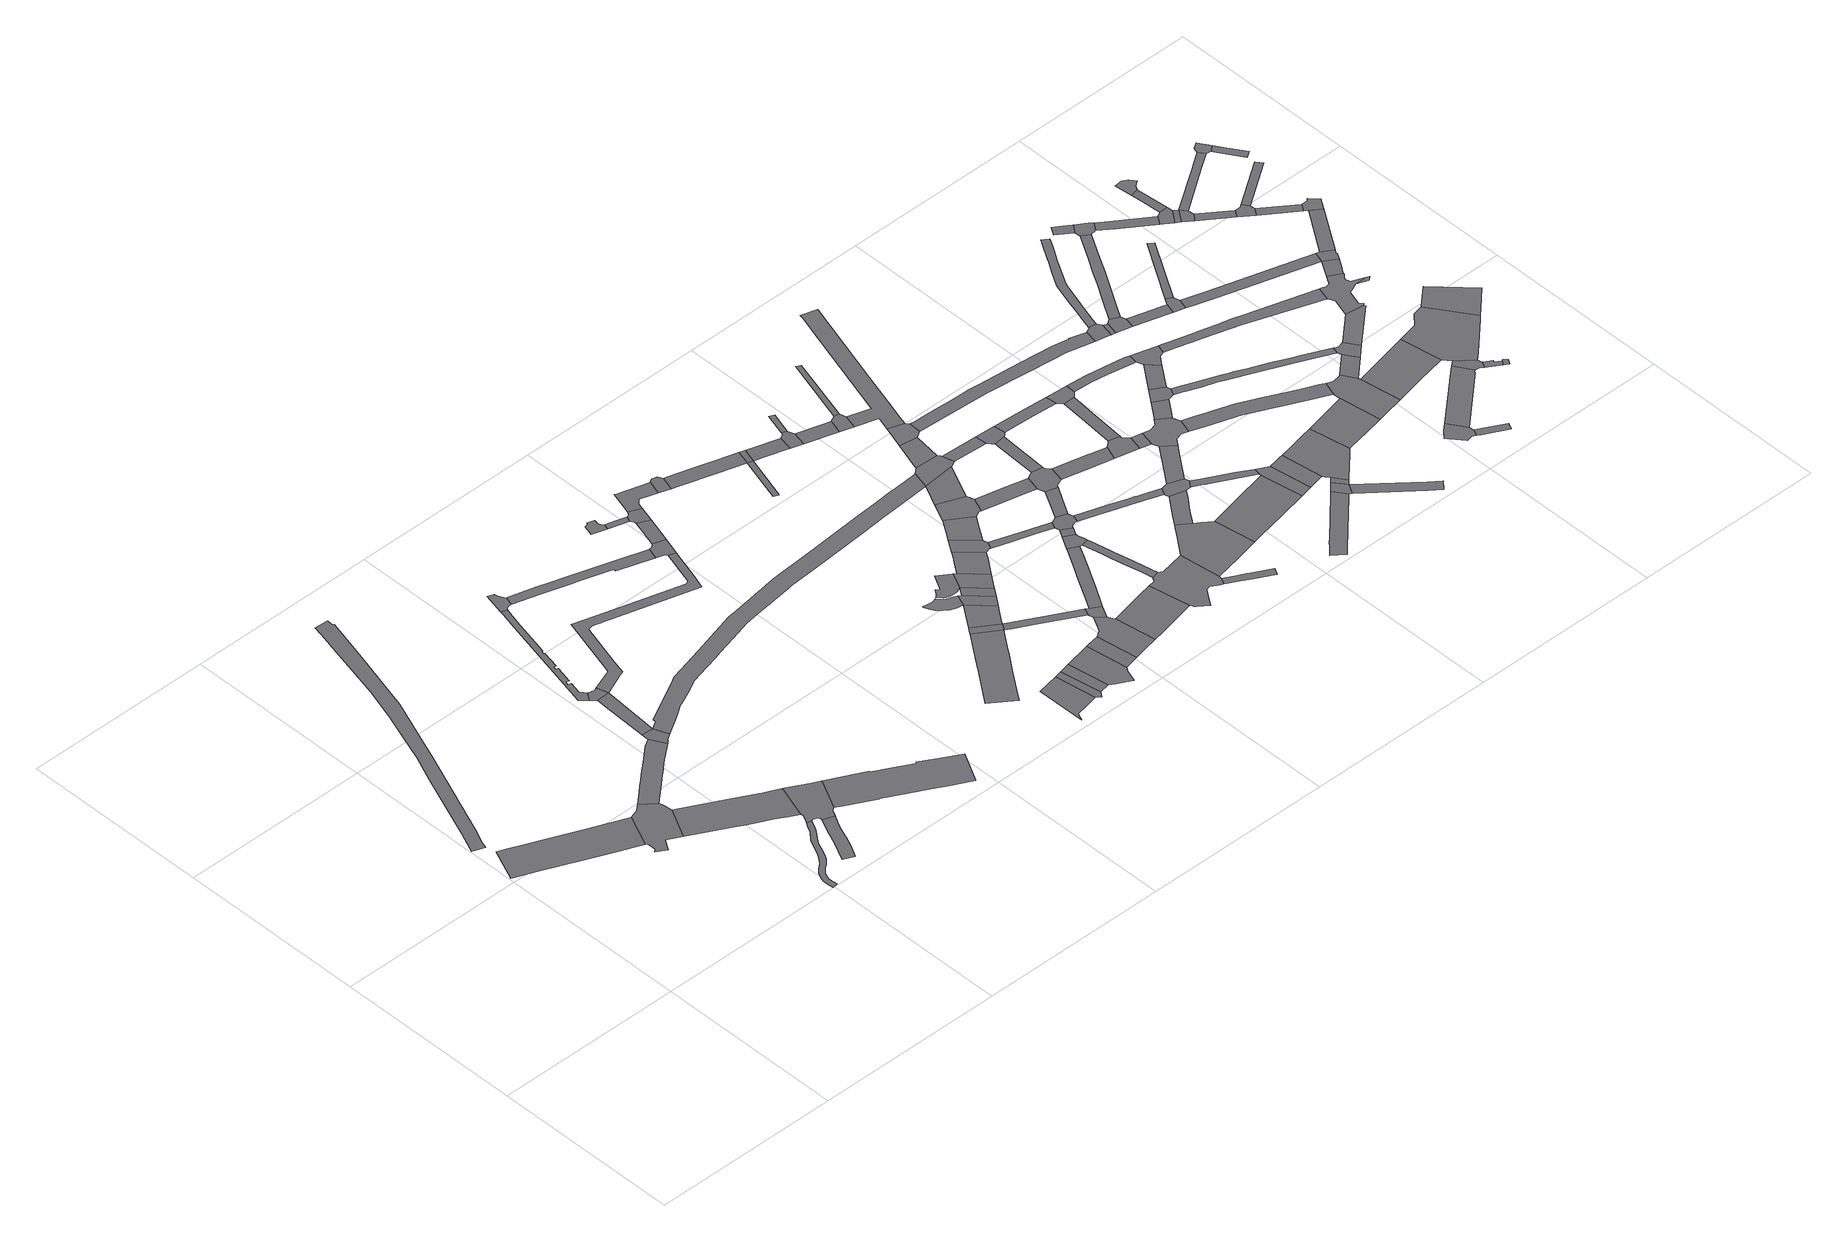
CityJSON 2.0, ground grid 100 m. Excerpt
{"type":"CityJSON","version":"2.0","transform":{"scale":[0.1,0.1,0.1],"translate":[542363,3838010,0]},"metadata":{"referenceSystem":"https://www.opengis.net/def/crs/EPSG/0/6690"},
"CityObjects":{
"road1":{"type":"Road","attributes":{"RoadStructureAttribute.sectionType":"7"},"geometry":[{"type":"MultiSurface","lod":"1","boundaries":[[[0,1,2,3,4,5,6,7,8,9,10,11,12,13,14,15,16,17]]]}]},
"road2":{"type":"Road","attributes":{"RoadStructureAttribute.sectionType":"1"},"geometry":[{"type":"MultiSurface","lod":"1","boundaries":[[[18,19,20,21,22,23,24,25,26,27,28,29,30,31,32,33,34,35,36,37,38,39,40,41,42]]]}]},
"road3":{"type":"Road","geometry":[{"type":"MultiSurface","lod":"1","boundaries":[[[43,44,45,46,47,17,16,48,49,50,51,52,53,54,55,56,57,58,59,60]]]}]},
"road4":{"type":"Road","geometry":[{"type":"MultiSurface","lod":"1","boundaries":[[[61,62,63,64,65,66,67,68,69,70,71,72,73,74,75,76,77,78,79,80,81,82,83,84,85,86,87,88,89,90,91]]]}]},
"road5":{"type":"Road","attributes":{"RoadStructureAttribute.sectionType":"1"},"geometry":[{"type":"MultiSurface","lod":"1","boundaries":[[[92,93,94,95,96,57,56,97,98,99,100,101,102,103,104,105]]]}]},
"road6":{"type":"Road","attributes":{"RoadStructureAttribute.sectionType":"1"},"geometry":[{"type":"MultiSurface","lod":"1","boundaries":[[[106,107,108,109,110,111,112,113,114,115,116,43,60,117,118,119,120,121,122]]]}]},
"road7":{"type":"Road","geometry":[{"type":"MultiSurface","lod":"1","boundaries":[[[123,124,125,126,127,128,129,130,131,132,133,134,135,136,137]]]}]},
"road8":{"type":"Road","geometry":[{"type":"MultiSurface","lod":"1","boundaries":[[[138,139,105,104,140,141,61,91,142,143,144,145,123,137,146,147,148]]]}]},
"road9":{"type":"Road","geometry":[{"type":"MultiSurface","lod":"1","boundaries":[[[149,106,122,150,151,152,153,154]]]}]},
"road10":{"type":"Road","attributes":{"RoadStructureAttribute.sectionType":"1"},"geometry":[{"type":"MultiSurface","lod":"1","boundaries":[[[155,156,149,154,157,158]]]}]},
"road11":{"type":"Road","geometry":[{"type":"MultiSurface","lod":"1","boundaries":[[[159,160,161,155,158,162]]]}]},
"road12":{"type":"Road","attributes":{"RoadStructureAttribute.sectionType":"1"},"geometry":[{"type":"MultiSurface","lod":"1","boundaries":[[[163,164,165,166,161,160,167,168,169,170,171,172,173,174,175,176,177,178,179,180,181,182]]]}]},
"road13":{"type":"Road","attributes":{"RoadStructureAttribute.sectionType":"1"},"geometry":[{"type":"MultiSurface","lod":"1","boundaries":[[[183,184,185,186,187,188,189,190,191,148,147,192,193,194,195,196,197,198,199,200,201,202]]]}]},
"road14":{"type":"Road","geometry":[{"type":"MultiSurface","lod":"1","boundaries":[[[203,163,182,204,205,206,207,208,209,210,211,212,213,214,215,216,217]]]}]},
"road15":{"type":"Road","attributes":{"RoadStructureAttribute.sectionType":"1"},"geometry":[{"type":"MultiSurface","lod":"1","boundaries":[[[218,219,220,221,222,223,224,225,226,227,162,158,228,229,230,231,232,233,234,235,236,237,238,239]]]}]},
"road16":{"type":"Road","attributes":{"RoadStructureAttribute.sectionType":"1"},"geometry":[{"type":"MultiSurface","lod":"1","boundaries":[[[240,241,242,243,244,211,210,245,246,247,248,249,250,251,252,253]]]}]},
"road17":{"type":"Road","attributes":{"RoadStructureAttribute.sectionType":"1"},"geometry":[{"type":"MultiSurface","lod":"1","boundaries":[[[254,255,256,257,258,259,260,261,262,263,264,265,266,267,268,269,270,271,272,273,274,275,276,277,278,279,154,153,280,281,282,283,284,285,286,287,288,289,290,291,292,293,294,295,296,297,298,299,300,301,302,303,304,305,306,307,308,309]]]}]},
"road18":{"type":"Road","geometry":[{"type":"MultiSurface","lod":"1","boundaries":[[[310,311,312,313,314,315,316,317,318,319,320,321,322,323]]]}]},
"road19":{"type":"Road","geometry":[{"type":"MultiSurface","lod":"1","boundaries":[[[324,325,326,253,252,327,328,218,239,329]]]}]},
"road20":{"type":"Road","attributes":{"RoadStructureAttribute.sectionType":"1"},"geometry":[{"type":"MultiSurface","lod":"1","boundaries":[[[330,331,332,333,334,335,336,337,338]]]}]},
"road21":{"type":"Road","attributes":{"RoadStructureAttribute.sectionType":"1"},"geometry":[{"type":"MultiSurface","lod":"1","boundaries":[[[339,340,341,342,343,344,345,346,347,348,349,350,351,352]]]}]},
"road22":{"type":"Road","attributes":{"RoadStructureAttribute.sectionType":"1"},"geometry":[{"type":"MultiSurface","lod":"1","boundaries":[[[353,317,316,354,355]]]}]},
"road23":{"type":"Road","attributes":{"RoadStructureAttribute.sectionType":"1"},"geometry":[{"type":"MultiSurface","lod":"1","boundaries":[[[356,357,324,329,358]]]}]},
"road24":{"type":"Road","geometry":[{"type":"MultiSurface","lod":"1","boundaries":[[[359,330,338,360,361]]]}]},
"road25":{"type":"Road","geometry":[{"type":"MultiSurface","lod":"1","boundaries":[[[362,363,364,365,355,354,366,367,356,358,368]]]}]},
"road26":{"type":"Road","attributes":{"RoadStructureAttribute.sectionType":"1"},"geometry":[{"type":"MultiSurface","lod":"1","boundaries":[[[369,359,361,370]]]}]},
"road27":{"type":"Road","geometry":[{"type":"MultiSurface","lod":"1","boundaries":[[[371,372,339,352,373,374]]]}]},
"road28":{"type":"Road","attributes":{"RoadStructureAttribute.sectionType":"1"},"geometry":[{"type":"MultiSurface","lod":"1","boundaries":[[[375,376,362,368,377,378,379,380,381,382,383,384]]]}]},
"road29":{"type":"Road","geometry":[{"type":"MultiSurface","lod":"1","boundaries":[[[385,369,370,386,387,388,389,390,391]]]}]},
"road30":{"type":"Road","geometry":[{"type":"MultiSurface","lod":"1","boundaries":[[[392,393,394,395,396,397,398,399,400,401,402,403,404,405,406,407,408]]]}]},
"road31":{"type":"Road","attributes":{"RoadStructureAttribute.sectionType":"1"},"geometry":[{"type":"MultiSurface","lod":"1","boundaries":[[[407,409,410,411,371,374,412,413,414]]]}]},
"road32":{"type":"Road","geometry":[{"type":"MultiSurface","lod":"1","boundaries":[[[415,384,383,416,417,418]]]}]},
"road33":{"type":"Road","attributes":{"RoadStructureAttribute.sectionType":"1"},"geometry":[{"type":"MultiSurface","lod":"1","boundaries":[[[419,420,385,391,421]]]}]},
"road34":{"type":"Road","attributes":{"RoadStructureAttribute.sectionType":"1"},"geometry":[{"type":"MultiSurface","lod":"1","boundaries":[[[408,407,414,422,423]]]}]},
"road35":{"type":"Road","geometry":[{"type":"MultiSurface","lod":"1","boundaries":[[[424,425,426,427,428,429,430,431,432,433,434,435,436]]]}]},
"road36":{"type":"Road","attributes":{"RoadStructureAttribute.sectionType":"1"},"geometry":[{"type":"MultiSurface","lod":"1","boundaries":[[[437,438,439,374,373,440,441,442,443,444]]]}]},
"road37":{"type":"Road","geometry":[{"type":"MultiSurface","lod":"1","boundaries":[[[435,445,423,422,446,447]]]}]},
"road38":{"type":"Road","attributes":{"RoadStructureAttribute.sectionType":"1"},"geometry":[{"type":"MultiSurface","lod":"1","boundaries":[[[436,435,447,448,449,450]]]}]},
"road39":{"type":"Road","geometry":[{"type":"MultiSurface","lod":"1","boundaries":[[[451,452,453,454,455,419,421,456,457,458,459,460,461]]]}]},
"road40":{"type":"Road","attributes":{"RoadStructureAttribute.sectionType":"1"},"geometry":[{"type":"MultiSurface","lod":"1","boundaries":[[[462,463,464,417,416,465,466,467,468]]]}]},
"road41":{"type":"Road","geometry":[{"type":"MultiSurface","lod":"1","boundaries":[[[444,443,451,461,469,470]]]}]},
"road42":{"type":"Road","attributes":{"RoadStructureAttribute.sectionType":"1"},"geometry":[{"type":"MultiSurface","lod":"1","boundaries":[[[471,472,473,474,450,449,475,476,477,478]]]}]},
"road43":{"type":"Road","attributes":{"RoadStructureAttribute.sectionType":"1"},"geometry":[{"type":"MultiSurface","lod":"1","boundaries":[[[467,479,480,481]]]}]},
"road44":{"type":"Road","geometry":[{"type":"MultiSurface","lod":"1","boundaries":[[[482,483,471,478,484,485,486,487]]]}]},
"road45":{"type":"Road","attributes":{"RoadStructureAttribute.sectionType":"1"},"geometry":[{"type":"MultiSurface","lod":"1","boundaries":[[[488,489,490,491,458,457,492,493]]]}]},
"road46":{"type":"Road","geometry":[{"type":"MultiSurface","lod":"1","boundaries":[[[468,467,481,494]]]}]},
"road47":{"type":"Road","attributes":{"RoadStructureAttribute.sectionType":"1"},"geometry":[{"type":"MultiSurface","lod":"1","boundaries":[[[495,496,497,498,499,470,469,500,501,502,503,504]]]}]},
"road48":{"type":"Road","attributes":{"RoadStructureAttribute.sectionType":"1"},"geometry":[{"type":"MultiSurface","lod":"1","boundaries":[[[505,506,507,482,487,508,509]]]}]},
"road49":{"type":"Road","attributes":{"RoadStructureAttribute.sectionType":"1"},"geometry":[{"type":"MultiSurface","lod":"1","boundaries":[[[510,494,481,511,512,513]]]}]},
"road50":{"type":"Road","attributes":{"RoadStructureAttribute.sectionType":"1"},"geometry":[{"type":"MultiSurface","lod":"1","boundaries":[[[514,515,516,486,485,517,518,519,520]]]}]},
"road51":{"type":"Road","geometry":[{"type":"MultiSurface","lod":"1","boundaries":[[[521,505,509,522,523,524,525,526]]]}]},
"road52":{"type":"Road","geometry":[{"type":"MultiSurface","lod":"1","boundaries":[[[527,528,513,512,529,530,531]]]}]},
"road53":{"type":"Road","geometry":[{"type":"MultiSurface","lod":"1","boundaries":[[[532,495,504,533,534,535,536,537]]]}]},
"road54":{"type":"Road","attributes":{"RoadStructureAttribute.sectionType":"1"},"geometry":[{"type":"MultiSurface","lod":"1","boundaries":[[[538,539,540,541,542,543,534,533,544,545,546,547,548,549,550,551]]]}]},
"road55":{"type":"Road","geometry":[{"type":"MultiSurface","lod":"1","boundaries":[[[552,553,551,550,554,488,493,555,556,557,558,559,560,561,562,563,564,565,566]]]}]},
"road56":{"type":"Road","attributes":{"RoadStructureAttribute.sectionType":"1"},"geometry":[{"type":"MultiSurface","lod":"1","boundaries":[[[567,568,569,309,570,521,526]]]}]},
"road57":{"type":"Road","attributes":{"RoadStructureAttribute.sectionType":"1"},"geometry":[{"type":"MultiSurface","lod":"1","boundaries":[[[571,527,531,572]]]}]},
"road58":{"type":"Road","attributes":{"RoadStructureAttribute.sectionType":"1"},"geometry":[{"type":"MultiSurface","lod":"1","boundaries":[[[573,532,537,574]]]}]},
"road59":{"type":"Road","attributes":{"RoadStructureAttribute.sectionType":"1"},"geometry":[{"type":"MultiSurface","lod":"1","boundaries":[[[575,530,529,576,577]]]}]},
"road60":{"type":"Road","geometry":[{"type":"MultiSurface","lod":"1","boundaries":[[[578,579,580,581,520,519,582,573,574,583,584,585,586,587]]]}]},
"road61":{"type":"Road","geometry":[{"type":"MultiSurface","lod":"1","boundaries":[[[588,254,309,569,589,590,591,592,593,594]]]}]},
"road62":{"type":"Road","attributes":{"RoadStructureAttribute.sectionType":"1"},"geometry":[{"type":"MultiSurface","lod":"1","boundaries":[[[595,596,524,523,597,598,599,600,601]]]}]},
"road63":{"type":"Road","attributes":{"RoadStructureAttribute.sectionType":"1"},"geometry":[{"type":"MultiSurface","lod":"1","boundaries":[[[602,603,588,594,604,605]]]}]},
"road64":{"type":"Road","geometry":[{"type":"MultiSurface","lod":"1","boundaries":[[[606,577,576,607,608,609]]]}]},
"road65":{"type":"Road","attributes":{"RoadStructureAttribute.sectionType":"1"},"geometry":[{"type":"MultiSurface","lod":"1","boundaries":[[[610,611,612,613,614,565,564,615,616,617,618,619,620]]]}]},
"road66":{"type":"Road","attributes":{"RoadStructureAttribute.sectionType":"1"},"geometry":[{"type":"MultiSurface","lod":"1","boundaries":[[[621,622,578,587,623,624]]]}]},
"road67":{"type":"Road","geometry":[{"type":"MultiSurface","lod":"1","boundaries":[[[625,602,605,626,627,628,629,630]]]}]},
"road68":{"type":"Road","geometry":[{"type":"MultiSurface","lod":"1","boundaries":[[[631,632,633,552,566,634,635,636,637,638]]]}]},
"road69":{"type":"Road","attributes":{"RoadStructureAttribute.sectionType":"1"},"geometry":[{"type":"MultiSurface","lod":"1","boundaries":[[[592,591,639,640,641]]]}]},
"road70":{"type":"Road","geometry":[{"type":"MultiSurface","lod":"1","boundaries":[[[642,643,601,600,644,645,621,624,646,647,648,649,650,651,652]]]}]},
"road71":{"type":"Road","attributes":{"RoadStructureAttribute.sectionType":"1"},"geometry":[{"type":"MultiSurface","lod":"1","boundaries":[[[653,654,655,656,657,658,586,585,659,660,661,662,663,664,665,666]]]}]},
"road72":{"type":"Road","attributes":{"RoadStructureAttribute.sectionType":"1"},"geometry":[{"type":"MultiSurface","lod":"1","boundaries":[[[667,668,606,609]]]}]},
"road73":{"type":"Road","attributes":{"RoadStructureAttribute.sectionType":"1"},"geometry":[{"type":"MultiSurface","lod":"1","boundaries":[[[669,670,671,672,642,652]]]}]},
"road74":{"type":"Road","attributes":{"RoadStructureAttribute.sectionType":"1"},"geometry":[{"type":"MultiSurface","lod":"1","boundaries":[[[673,674,631,638,675,676,677,678,679]]]}]},
"road75":{"type":"Road","geometry":[{"type":"MultiSurface","lod":"1","boundaries":[[[641,640,680,681,671,670,682,683,684,685]]]}]},
"road76":{"type":"Road","attributes":{"RoadStructureAttribute.sectionType":"1"},"geometry":[{"type":"MultiSurface","lod":"1","boundaries":[[[686,687,688,689,690,608,607,691,625,630,692,693,694,695]]]}]},
"road77":{"type":"Road","attributes":{"RoadStructureAttribute.sectionType":"1"},"geometry":[{"type":"MultiSurface","lod":"1","boundaries":[[[696,697,698,649,648,699,700,701,702,703]]]}]},
"road78":{"type":"Road","geometry":[{"type":"MultiSurface","lod":"1","boundaries":[[[704,705,706,666,665,707,673,679,708,709,710,711]]]}]},
"road79":{"type":"Road","attributes":{"RoadStructureAttribute.sectionType":"1"},"geometry":[{"type":"MultiSurface","lod":"1","boundaries":[[[712,713,714,636,635,715,716,717,718,719]]]}]},
"road80":{"type":"Road","attributes":{"RoadStructureAttribute.sectionType":"1"},"geometry":[{"type":"MultiSurface","lod":"1","boundaries":[[[720,685,684,721,722,723]]]}]},
"road81":{"type":"Road","geometry":[{"type":"MultiSurface","lod":"1","boundaries":[[[724,725,703,702,726,727,728,729,730]]]}]},
"road82":{"type":"Road","attributes":{"RoadStructureAttribute.sectionType":"1"},"geometry":[{"type":"MultiSurface","lod":"1","boundaries":[[[731,732,704,711,733,734]]]}]},
"road83":{"type":"Road","attributes":{"RoadStructureAttribute.sectionType":"1"},"geometry":[{"type":"MultiSurface","lod":"1","boundaries":[[[735,736,737,738,739,740,741,742,743,744,745,746,747]]]}]},
"road84":{"type":"Road","attributes":{"RoadStructureAttribute.sectionType":"1"},"geometry":[{"type":"MultiSurface","lod":"1","boundaries":[[[748,749,709,708,750,751,752,753,754,755,756,757,758]]]}]},
"road85":{"type":"Road","attributes":{"RoadStructureAttribute.sectionType":"1"},"geometry":[{"type":"MultiSurface","lod":"1","boundaries":[[[728,727,759,760]]]}]},
"road86":{"type":"Road","attributes":{"RoadStructureAttribute.sectionType":"1"},"geometry":[{"type":"MultiSurface","lod":"1","boundaries":[[[761,762,763,764,724,730]]]}]},
"road87":{"type":"Road","attributes":{"RoadStructureAttribute.sectionType":"1"},"geometry":[{"type":"MultiSurface","lod":"1","boundaries":[[[765,766,767,768,769,770,771,772,773,774,775,629,628,776,777,778,779,780,781,782]]]}]},
"road88":{"type":"Road","geometry":[{"type":"MultiSurface","lod":"1","boundaries":[[[783,758,757,712,719,784,785]]]}]},
"road89":{"type":"Road","geometry":[{"type":"MultiSurface","lod":"1","boundaries":[[[786,723,722,787,788,763,762,789,790]]]}]},
"road90":{"type":"Road","geometry":[{"type":"MultiSurface","lod":"1","boundaries":[[[791,792,793,794,760,759,795,731,734,796,797,798,799,800,801]]]}]},
"road91":{"type":"Road","geometry":[{"type":"MultiSurface","lod":"1","boundaries":[[[802,803,735,747,804,805]]]}]},
"road92":{"type":"Road","attributes":{"RoadStructureAttribute.sectionType":"1"},"geometry":[{"type":"MultiSurface","lod":"1","boundaries":[[[806,807,808,785,784,809,810]]]}]},
"road93":{"type":"Road","attributes":{"RoadStructureAttribute.sectionType":"1"},"geometry":[{"type":"MultiSurface","lod":"1","boundaries":[[[811,802,805,812]]]}]},
"road94":{"type":"Road","attributes":{"RoadStructureAttribute.sectionType":"1"},"geometry":[{"type":"MultiSurface","lod":"1","boundaries":[[[813,814,791,801,815,816,817]]]}]},
"road95":{"type":"Road","attributes":{"RoadStructureAttribute.sectionType":"1"},"geometry":[{"type":"MultiSurface","lod":"1","boundaries":[[[818,805,804,819,820,821,822]]]}]},
"road96":{"type":"Road","geometry":[{"type":"MultiSurface","lod":"1","boundaries":[[[823,824,825,806,810,826,811,812,827,828,829]]]}]},
"road97":{"type":"Road","attributes":{"RoadStructureAttribute.sectionType":"1"},"geometry":[{"type":"MultiSurface","lod":"1","boundaries":[[[830,831,832,790,789,833,834,835,836,837]]]}]},
"road98":{"type":"Road","geometry":[{"type":"MultiSurface","lod":"1","boundaries":[[[838,813,817,839,840,841]]]}]},
"road99":{"type":"Road","attributes":{"RoadStructureAttribute.sectionType":"1"},"geometry":[{"type":"MultiSurface","lod":"1","boundaries":[[[842,843,838,841,844]]]}]},
"road100":{"type":"Road","attributes":{"RoadStructureAttribute.sectionType":"1"},"geometry":[{"type":"MultiSurface","lod":"1","boundaries":[[[845,846,847,848,849,850,851,852,853,854,855,800,799,856,857,858,859,860,861,862,863,864,865,866,867,868]]]}]},
"road101":{"type":"Road","geometry":[{"type":"MultiSurface","lod":"1","boundaries":[[[869,837,836,870,842,844,871,872,873]]]}]},
"road102":{"type":"Road","geometry":[{"type":"MultiSurface","lod":"1","boundaries":[[[874,875,876,782,781,877,878,879,880,881]]]}]},
"road103":{"type":"Road","attributes":{"RoadStructureAttribute.sectionType":"1"},"geometry":[{"type":"MultiSurface","lod":"1","boundaries":[[[882,883,884,823,829,885,886,887]]]}]},
"road104":{"type":"Road","attributes":{"RoadStructureAttribute.sectionType":"1"},"geometry":[{"type":"MultiSurface","lod":"1","boundaries":[[[879,878,888,889]]]}]},
"road105":{"type":"Road","geometry":[{"type":"MultiSurface","lod":"1","boundaries":[[[890,889,888,891,892,893]]]}]},
"road106":{"type":"Road","attributes":{"RoadStructureAttribute.sectionType":"1"},"geometry":[{"type":"MultiSurface","lod":"1","boundaries":[[[894,895,896,897,898,899,900,901,902,903,904,905,840,839,906,907,908,909,910,911,912,913,914,915,916]]]}]},
"road107":{"type":"Road","geometry":[{"type":"MultiSurface","lod":"1","boundaries":[[[917,918,919,920,921,922,923,924,925,926]]]}]},
"road108":{"type":"Road","attributes":{"RoadStructureAttribute.sectionType":"1"},"geometry":[{"type":"MultiSurface","lod":"1","boundaries":[[[927,928,929,930,892,891,931,932,933]]]}]},
"road109":{"type":"Road","geometry":[{"type":"MultiSurface","lod":"1","boundaries":[[[934,935,936,937,868,867,938,882,887,939,940,941,942,943]]]}]},
"road110":{"type":"Road","attributes":{"RoadStructureAttribute.sectionType":"1"},"geometry":[{"type":"MultiSurface","lod":"1","boundaries":[[[944,945,946,947,948,949,950,951,952,953,954,874,881,955,956,957,958,959,960,961,962,963,964,965]]]}]},
"road111":{"type":"Road","attributes":{"RoadStructureAttribute.sectionType":"1"},"geometry":[{"type":"MultiSurface","lod":"1","boundaries":[[[966,924,923,967,968,969]]]}]},
"road112":{"type":"Road","geometry":[{"type":"MultiSurface","lod":"1","boundaries":[[[970,971,933,932,972,973,974,975]]]}]},
"road113":{"type":"Road","attributes":{"RoadStructureAttribute.sectionType":"1"},"geometry":[{"type":"MultiSurface","lod":"1","boundaries":[[[976,977,978,979,980,890,893,981,982,983,984,985]]]}]},
"road114":{"type":"Road","attributes":{"RoadStructureAttribute.sectionType":"1"},"geometry":[{"type":"MultiSurface","lod":"1","boundaries":[[[986,943,942,987]]]}]},
"road115":{"type":"Road","attributes":{"RoadStructureAttribute.sectionType":"1"},"geometry":[{"type":"MultiSurface","lod":"1","boundaries":[[[988,989,990,991,992,993,994,995,996,873,872,997,998,999,1000,1001,1002,1003,1004,1005]]]}]},
"road116":{"type":"Road","attributes":{"RoadStructureAttribute.sectionType":"1"},"geometry":[{"type":"MultiSurface","lod":"1","boundaries":[[[1006,1007,917,926,1008,1009,1010]]]}]},
"road117":{"type":"Road","attributes":{"RoadStructureAttribute.sectionType":"1"},"geometry":[{"type":"MultiSurface","lod":"1","boundaries":[[[1011,941,940,1012,1013,1014,1015]]]}]},
"road118":{"type":"Road","geometry":[{"type":"MultiSurface","lod":"1","boundaries":[[[1016,1017,1018,916,915,1019,986,987,1020,1021]]]}]},
"road119":{"type":"Road","attributes":{"RoadStructureAttribute.sectionType":"1"},"geometry":[{"type":"MultiSurface","lod":"1","boundaries":[[[1022,1023,1024,1025,970,975]]]}]},
"road120":{"type":"Road","attributes":{"RoadStructureAttribute.sectionType":"1"},"geometry":[{"type":"MultiSurface","lod":"1","boundaries":[[[1026,1027,1028,1029,1030]]]}]},
"road121":{"type":"Road","geometry":[{"type":"MultiSurface","lod":"1","boundaries":[[[1031,1030,1029,976,985,1032,1033]]]}]},
"road122":{"type":"Road","attributes":{"RoadStructureAttribute.sectionType":"1"},"geometry":[{"type":"MultiSurface","lod":"1","boundaries":[[[1034,1021,1020,1035,1036,1037]]]}]},
"road123":{"type":"Road","geometry":[{"type":"MultiSurface","lod":"1","boundaries":[[[1038,1006,1010,1039,1040,1041,1042,1043,1044,1045]]]}]},
"road124":{"type":"Road","attributes":{"RoadStructureAttribute.sectionType":"1"},"geometry":[{"type":"MultiSurface","lod":"1","boundaries":[[[1046,1047,1048,973,972,1049,1050,1051,1052]]]}]},
"road125":{"type":"Road","attributes":{"RoadStructureAttribute.sectionType":"1"},"geometry":[{"type":"MultiSurface","lod":"1","boundaries":[[[1053,1054,1055,1043,1042,1056,1057,1058]]]}]},
"road126":{"type":"Road","attributes":{"RoadStructureAttribute.sectionType":"1"},"geometry":[{"type":"MultiSurface","lod":"1","boundaries":[[[1059,1033,1032,1060,1061,1062]]]}]},
"road127":{"type":"Road","geometry":[{"type":"MultiSurface","lod":"1","boundaries":[[[1063,1058,1057,1064,1065,1066]]]}]},
"road128":{"type":"Road","geometry":[{"type":"MultiSurface","lod":"1","boundaries":[[[1067,1068,1069,1011,1015,1070,1071,1038,1045,1072,1073,1074,1075]]]}]},
"road129":{"type":"Road","geometry":[{"type":"MultiSurface","lod":"1","boundaries":[[[1076,1077,1078,1079,1080,1081,1005,1004,1082,1083,1084,1034,1037,1085,1086,1087,1088,1089,1090,1091,1092,1093,1094,1095,1096,1097,1098]]]}]},
"road130":{"type":"Road","geometry":[{"type":"MultiSurface","lod":"1","boundaries":[[[1099,1100,1062,1061,1101,1102,1103]]]}]},
"road131":{"type":"Road","attributes":{"RoadStructureAttribute.sectionType":"1"},"geometry":[{"type":"MultiSurface","lod":"1","boundaries":[[[1103,1102,1104,1105]]]}]},
"road132":{"type":"Road","geometry":[{"type":"MultiSurface","lod":"1","boundaries":[[[1105,1104,1106,1107,1108]]]}]},
"road133":{"type":"Road","attributes":{"RoadStructureAttribute.sectionType":"1"},"geometry":[{"type":"MultiSurface","lod":"1","boundaries":[[[1109,1110,1111,1100,1099]]]}]},
"road134":{"type":"Road","geometry":[{"type":"MultiSurface","lod":"1","boundaries":[[[1112,1113,1114,1091,1090]]]}]},
"road135":{"type":"Road","attributes":{"RoadStructureAttribute.sectionType":"1"},"geometry":[{"type":"MultiSurface","lod":"1","boundaries":[[[1051,1076,1098,1115,1116,1117]]]}]},
"road136":{"type":"Road","geometry":[{"type":"MultiSurface","lod":"1","boundaries":[[[1118,1119,1110,1109,1120,1121,1122]]]}]},
"road137":{"type":"Road","attributes":{"RoadStructureAttribute.sectionType":"1"},"geometry":[{"type":"MultiSurface","lod":"1","boundaries":[[[1107,1106,1123,1124]]]}]},
"road138":{"type":"Road","geometry":[{"type":"MultiSurface","lod":"1","boundaries":[[[1052,1051,1117,1125,1126,1127,1128]]]}]},
"road139":{"type":"Road","attributes":{"RoadStructureAttribute.sectionType":"1"},"geometry":[{"type":"MultiSurface","lod":"1","boundaries":[[[1129,1067,1075,1130,1131]]]}]},
"road140":{"type":"Road","geometry":[{"type":"MultiSurface","lod":"1","boundaries":[[[1132,1133,1124,1123,1134,1135,1136]]]}]},
"road141":{"type":"Road","attributes":{"RoadStructureAttribute.sectionType":"1"},"geometry":[{"type":"MultiSurface","lod":"1","boundaries":[[[1137,1128,1127,1138]]]}]},
"road142":{"type":"Road","attributes":{"RoadStructureAttribute.sectionType":"1"},"geometry":[{"type":"MultiSurface","lod":"1","boundaries":[[[1139,1140,1141,1105,1108,1142,1143]]]}]},
"road143":{"type":"Road","attributes":{"RoadStructureAttribute.sectionType":"1"},"geometry":[{"type":"MultiSurface","lod":"1","boundaries":[[[1135,1134,1144,1145]]]}]},
"road144":{"type":"Road","attributes":{"RoadStructureAttribute.sectionType":"1"},"geometry":[{"type":"MultiSurface","lod":"1","boundaries":[[[1146,1132,1136,1147]]]}]},
"road145":{"type":"Road","geometry":[{"type":"MultiSurface","lod":"1","boundaries":[[[1148,1149,1145,1144,1137,1138,1150]]]}]},
"road146":{"type":"Road","geometry":[{"type":"MultiSurface","lod":"1","boundaries":[[[1151,1152,1139,1143,1153,1154]]]}]},
"road147":{"type":"Road","attributes":{"RoadStructureAttribute.sectionType":"1"},"geometry":[{"type":"MultiSurface","lod":"1","boundaries":[[[1155,1154,1153,1156,1157]]]}]}
},
"vertices":[
[568,996,0],[478,1035,0],[399,1067,0],[330,1097,0],[303,1109,0],[210,1148,0],[130,1183,0],[84,1202,0],[11,1033,0],[9,1029,0],[133,977,0],[229,936,0],[318,897,0],[371,875,0],[465,835,0],[548,799,0],[592,781,0],[671,953,0],
[534,2823,0],[521,2773,0],[484,2622,0],[436,2426,0],[415,2348,0],[359,2165,0],[313,2032,0],[262,1892,0],[203,1751,0],[54,1387,0],[18,1300,0],[8,1279,0],[71,1255,0],[80,1285,0],[81,1287,0],[120,1373,0],[317,1857,0],[371,1990,0],[451,2198,0],[531,2482,0],[567,2623,0],[608,2782,0],[604,2784,0],[603,2785,0],[605,2818,0],
[751,996,0],[740,987,0],[717,968,0],[714,967,0],[676,954,0],[602,776,0],[601,744,0],[601,729,0],[587,717,0],[641,685,0],[651,702,0],[658,714,0],[675,742,0],[750,703,0],[835,866,0],[829,906,0],[827,922,0],[824,937,0],
[1204,391,0],[1193,372,0],[1174,339,0],[1141,299,0],[1124,270,0],[1096,208,0],[1077,178,0],[1057,156,0],[1032,135,0],[1012,114,0],[999,88,0],[991,63,0],[991,37,0],[994,2,0],[1023,7,0],[1018,33,0],[1018,57,0],[1024,77,0],[1035,98,0],[1055,118,0],[1080,137,0],[1099,159,0],[1115,183,0],[1130,216,0],[1144,251,0],[1157,273,0],[1180,304,0],[1201,331,0],[1217,360,0],[1227,380,0],[1230,386,0],
[1202,671,0],[1124,712,0],[1059,747,0],[974,791,0],[855,854,0],[772,692,0],[890,628,0],[965,589,0],[993,574,0],[1081,528,0],[1119,509,0],[1172,480,0],[1226,451,0],[1284,630,0],
[1083,1276,0],[1041,1250,0],[978,1195,0],[948,1169,0],[944,1166,0],[918,1143,0],[874,1105,0],[869,1100,0],[861,1093,0],[838,1073,0],[792,1032,0],[898,1003,0],[964,1061,0],[973,1069,0],[1043,1131,0],[1049,1136,0],[1125,1195,0],
[1267,359,0],[1263,350,0],[1258,339,0],[1235,294,0],[1200,209,0],[1177,163,0],[1152,110,0],[1206,84,0],[1241,150,0],[1264,201,0],[1285,257,0],[1306,300,0],[1312,311,0],[1323,331,0],[1327,339,0],
[1398,571,0],[1316,613,0],[1227,437,0],[1219,416,0],[1239,391,0],[1257,385,0],[1267,378,0],[1270,367,0],[1345,373,0],[1361,382,0],[1445,547,0],
[1084,1314,0],[1141,1208,0],[1139,1212,0],[1143,1215,0],[1175,1234,0],[1144,1311,0],
[1099,1615,0],[1095,1563,0],[1152,1405,0],[1169,1616,0],
[1136,1673,0],[1102,1681,0],[1074,1639,0],[1153,1679,0],
[1196,2333,0],[1192,2313,0],[1169,2220,0],[1038,1674,0],[1079,1713,0],[1094,1777,0],[1076,1782,0],[1082,1800,0],[1098,1795,0],[1120,1887,0],[1108,1891,0],[1113,1910,0],[1125,1906,0],[1147,2000,0],[1142,2002,0],[1147,2020,0],[1151,2019,0],[1197,2209,0],[1220,2298,0],[1227,2322,0],
[1907,306,0],[1831,349,0],[1826,344,0],[1736,391,0],[1641,442,0],[1642,446,0],[1636,449,0],[1594,471,0],[1524,507,0],[1398,361,0],[1475,323,0],[1548,285,0],[1550,284,0],[1658,226,0],[1712,198,0],[1777,163,0],[1825,137,0],[1876,111,0],[1937,79,0],[2024,239,0],
[1225,2450,0],[1231,2327,0],[1236,2332,0],[1238,2333,0],[1243,2335,0],[1249,2337,0],[1254,2337,0],[1264,2337,0],[1278,2385,0],[1270,2395,0],[1266,2401,0],[1264,2405,0],[1262,2413,0],[1260,2421,0],[1257,2438,0],
[1987,2092,0],[1941,1935,0],[1932,1907,0],[1917,1902,0],[1488,2023,0],[1485,2024,0],[1474,2027,0],[1425,2041,0],[1363,2058,0],[1267,1723,0],[1288,1668,0],[1291,1669,0],[1309,1675,0],[1330,1749,0],[1396,1982,0],[1423,1988,0],[1450,1981,0],[1466,1976,0],[1470,1975,0],[1950,1840,0],[1978,1923,0],[2026,2081,0],
[1813,2224,0],[1601,2291,0],[1558,2304,0],[1497,2323,0],[1424,2346,0],[1409,2297,0],[1507,2267,0],[1550,2253,0],[1580,2244,0],[1728,2198,0],[1753,2190,0],[1750,2177,0],[1937,2118,0],[1957,2180,0],
[3147,1729,0],[3132,1728,0],[3010,1720,0],[2998,1719,0],[2889,1710,0],[2769,1702,0],[2649,1692,0],[2545,1685,0],[2452,1678,0],[2376,1672,0],[2282,1666,0],[2215,1660,0],[2083,1640,0],[2057,1636,0],[2046,1634,0],[2033,1633,0],[1932,1618,0],[1902,1615,0],[1787,1583,0],[1687,1556,0],[1557,1522,0],[1451,1493,0],[1410,1471,0],[1295,1410,0],[1186,1352,0],[1188,1337,0],[1205,1252,0],[1271,1293,0],[1312,1319,0],[1340,1338,0],[1349,1342,0],[1435,1382,0],[1456,1393,0],[1497,1413,0],[1594,1439,0],[1665,1457,0],[1710,1470,0],[1814,1498,0],[1890,1517,0],[1927,1527,0],[2005,1539,0],[2047,1545,0],[2058,1547,0],[2069,1548,0],[2091,1551,0],[2096,1552,0],[2125,1556,0],[2221,1569,0],[2240,1570,0],[2385,1581,0],[2716,1606,0],[2774,1611,0],[2856,1617,0],[2950,1624,0],[3065,1632,0],[3124,1636,0],
[1879,2494,0],[1873,2487,0],[1866,2483,0],[1856,2482,0],[1839,2427,0],[1903,2408,0],[1916,2404,0],[1925,2434,0],[1917,2441,0],[1913,2448,0],[1910,2455,0],[1910,2463,0],[1911,2472,0],[1914,2484,0],
[1989,2196,0],[1980,2185,0],[1970,2181,0],[1973,2108,0],[1983,2102,0],[2055,2176,0],
[2667,331,0],[2553,308,0],[2549,307,0],[2551,44,0],[2569,85,0],[2632,98,0],[2636,99,0],[2677,107,0],[2698,111,0],
[2590,797,0],[2499,670,0],[2457,610,0],[2454,604,0],[2450,599,0],[2395,522,0],[2321,419,0],[2442,330,0],[2481,385,0],[2549,481,0],[2627,590,0],[2632,597,0],[2684,670,0],[2715,713,0],
[1984,2416,0],[2019,2373,0],[2033,2401,0],
[2033,2342,0],[2017,2288,0],[2097,2313,0],
[2706,339,0],[2720,93,0],[2740,120,0],
[2059,2426,0],[2058,2423,0],[2053,2414,0],[2046,2405,0],[2029,2366,0],[2033,2355,0],[2122,2397,0],
[2763,351,0],[2795,131,0],
[2614,830,0],[2602,815,0],[2717,712,0],[2738,747,0],
[2100,2545,0],[2095,2548,0],[2131,2425,0],[2133,2431,0],[2136,2436,0],[2145,2443,0],[2156,2448,0],[2192,2437,0],[2242,2421,0],[2265,2496,0],
[2904,380,0],[2824,115,0],[2834,110,0],[2900,75,0],[2920,134,0],[2923,140,0],[2935,159,0],
[2706,1027,0],[2687,1031,0],[2666,1042,0],[2646,1060,0],[2640,1072,0],[2629,1067,0],[2614,1064,0],[2566,1070,0],[2562,1071,0],[2564,1066,0],[2572,1043,0],[2587,1017,0],[2610,992,0],[2637,972,0],[2669,960,0],[2701,955,0],[2725,1015,0],
[2691,940,0],[2682,926,0],[2622,841,0],[2749,763,0],[2787,816,0],[2807,844,0],
[2288,2509,0],[2303,2403,0],[2325,2477,0],[2313,2502,0],
[2982,396,0],[2923,384,0],[3014,176,0],
[2845,897,0],[2739,1007,0],
[2744,1182,0],[2699,1102,0],[2679,1113,0],[2667,1092,0],[2653,1079,0],[2648,1077,0],[2655,1068,0],[2671,1051,0],[2691,1040,0],[2713,1035,0],[2740,1036,0],[2769,1050,0],[2810,1138,0],
[3003,602,0],[2916,649,0],[2814,704,0],[2745,696,0],[2860,633,0],[2930,596,0],[3053,526,0],[3068,566,0],
[2754,1029,0],[2861,920,0],[2876,941,0],
[2910,989,0],[2930,1018,0],[2825,1127,0],
[3060,500,0],[3031,447,0],[3029,442,0],[3020,426,0],[3015,416,0],[3075,189,0],[3154,205,0],[3122,424,0],[3114,437,0],[3110,447,0],[3102,460,0],
[2574,2402,0],[2475,2432,0],[2393,2457,0],[2343,2391,0],[2526,2334,0],[2662,2293,0],[2685,2369,0],
[3138,526,0],[3087,555,0],
[2905,1243,0],[2880,1205,0],[2866,1185,0],[2844,1154,0],[2938,1029,0],[2988,1098,0],[3000,1115,0],[3015,1137,0],
[2592,2055,0],[2620,2043,0],[2692,2286,0],
[2949,1310,0],[2931,1283,0],[3044,1145,0],[3048,1144,0],[3065,1180,0],[3057,1205,0],
[3381,480,0],[3311,466,0],[3243,450,0],[3150,430,0],[3211,217,0],[3420,262,0],
[2715,2360,0],
[3288,908,0],[3281,896,0],[3237,817,0],[3179,718,0],[3125,620,0],[3157,559,0],[3202,636,0],[3279,771,0],[3309,823,0],[3339,879,0],
[3022,1422,0],[3004,1394,0],[2979,1355,0],[3116,1294,0],[3147,1340,0],
[2744,2351,0],[2844,2239,0],[2866,2232,0],[2882,2310,0],
[3303,1099,0],[3278,1107,0],[3208,1132,0],[3150,1110,0],[3247,1078,0],[3344,1044,0],[3360,1079,0],
[3068,1522,0],[3176,1354,0],[3189,1351,0],[3220,1427,0],[3213,1449,0],[3207,1465,0],
[2910,2335,0],[2907,2323,0],[2931,2212,0],[2947,2288,0],[2935,2323,0],
[3329,980,0],[3355,880,0],[3394,888,0],[3389,909,0],[3384,935,0],[3381,950,0],
[3436,683,0],[3435,690,0],[3425,735,0],[3425,736,0],[3418,768,0],[3396,877,0],[3377,771,0],[3386,728,0],[3404,642,0],[3419,569,0],[3427,532,0],[3428,523,0],[3431,510,0],[3470,518,0],
[3619,530,0],[3492,504,0],[3416,487,0],[3429,249,0],[3431,245,0],[3437,236,0],[3488,200,0],[3500,219,0],[3505,227,0],[3547,287,0],[3570,292,0],[3611,270,0],[3626,262,0],[3644,295,0],[3647,311,0],
[3211,1472,0],[3262,1580,0],[3296,1653,0],[3117,1621,0],
[2946,2451,0],[2970,2440,0],
[3352,1020,0],[3404,990,0],
[3080,2247,0],[3098,2161,0],[3120,2235,0],
[3394,1093,0],[3392,1090,0],[3377,1084,0],[3362,1078,0],[3348,1033,0],[3409,1000,0],[3434,1012,0],[3446,1009,0],[3459,1047,0],[3450,1071,0],
[3178,1753,0],[3298,1654,0],[3315,1662,0],[3330,1669,0],[3315,1731,0],[3311,1736,0],[3300,1750,0],
[3364,1393,0],[3252,1419,0],[3291,1327,0],[3333,1318,0],[3415,1298,0],[3467,1285,0],[3486,1363,0],
[3227,1910,0],[3181,1765,0],[3301,1753,0],[3321,1896,0],
[3152,2250,0],[3168,2140,0],[3190,2213,0],[3180,2248,0],
[3785,221,0],[3762,233,0],[3749,240,0],[3690,271,0],[3687,272,0],[3669,238,0],[3692,226,0],[3743,198,0],[3838,145,0],[3841,144,0],[3860,181,0],
[3480,1247,0],[3422,1142,0],[3501,1160,0],[3541,1228,0],
[3264,2029,0],[3353,1916,0],[3356,1918,0],[3357,1918,0],[3359,1983,0],[3345,2003,0],
[3741,694,0],[3728,676,0],[3693,629,0],[3790,341,0],[3918,368,0],[3885,589,0],[3837,624,0],[3805,646,0],
[3396,1665,0],[3514,1658,0],[3509,1720,0],
[3526,1382,0],[3515,1377,0],[3475,1263,0],[3476,1258,0],[3547,1240,0],[3557,1244,0],[3586,1257,0],[3606,1337,0],[3585,1361,0],[3583,1362,0],[3584,1370,0],
[3800,930,0],[3759,944,0],[3745,949,0],[3719,958,0],[3625,990,0],[3509,1030,0],[3540,976,0],[3637,943,0],[3732,911,0],[3735,910,0],[3770,898,0],[3787,892,0],[3846,871,0],[3865,907,0],
[3282,2596,0],[3259,2606,0],
[3591,1486,0],[3600,1634,0],[3540,1628,0],[3533,1504,0],
[3853,845,0],[3776,742,0],[3812,657,0],[3852,713,0],[3911,790,0],[3926,810,0],[3935,822,0],
[3522,1649,0],[3530,1639,0],[3611,1643,0],[3612,1644,0],[3623,1653,0],[3617,1715,0],
[3508,2836,0],[3503,2817,0],[3450,2644,0],[3313,2187,0],[3309,2174,0],[3287,2103,0],[3362,2060,0],[3379,2114,0],[3444,2330,0],[3590,2812,0],
[3797,1291,0],[3795,1291,0],[3725,1308,0],[3742,1221,0],[3776,1213,0],[3793,1209,0],[3853,1196,0],[3881,1270,0],
[3903,914,0],[3873,907,0],[3870,906,0],[3848,861,0],[3963,826,0],[3989,859,0],[3988,864,0],[3982,886,0],
[4242,665,0],[4058,626,0],[3933,599,0],[3933,372,0],[3979,381,0],[4039,393,0],[4134,413,0],[4280,443,0],
[3771,1706,0],[3789,1645,0],[3920,1636,0],[3914,1695,0],
[3913,1297,0],[3904,1289,0],[3872,1191,0],[3979,1166,0],[3998,1244,0],[3971,1275,0],[3972,1283,0],
[4050,1115,0],[3975,1012,0],[4080,1019,0],[4115,1065,0],
[4391,379,0],[4382,370,0],[4264,250,0],[4171,156,0],[4151,136,0],[4136,120,0],[4095,76,0],[4156,27,0],[4178,50,0],[4269,142,0],[4344,219,0],[4418,293,0],[4437,312,0],
[4172,760,0],[4036,834,0],[3965,826,0],[3967,825,0],[4017,799,0],[4023,795,0],[4045,784,0],[4140,733,0],[4234,683,0],[4242,679,0],[4251,715,0],
[4039,1151,0],[4057,1230,0],
[3989,1460,0],[4005,1611,0],[3944,1609,0],[3932,1482,0],
[4257,1907,0],[4257,1904,0],[4166,1921,0],[3994,1939,0],[3763,1962,0],[3707,1967,0],[3658,1969,0],[3586,1971,0],[3507,1976,0],[3444,1979,0],[3389,1981,0],[3544,1908,0],[3749,1897,0],[3970,1871,0],[4111,1856,0],[4187,1847,0],[4328,1814,0],[4341,1882,0],
[4282,697,0],[4345,457,0],[4312,680,0],
[3973,1691,0],[3930,1625,0],[3935,1619,0],[4030,1636,0],[4034,1687,0],
[4159,1260,0],[4147,1244,0],[4136,1230,0],[4099,1220,0],[4043,1137,0],[4128,1083,0],[4140,1099,0],[4177,1109,0],[4212,1097,0],[4237,1173,0],[4222,1211,0],
[4433,421,0],[4409,397,0],[4449,303,0],[4479,355,0],
[4400,698,0],[4388,696,0],[4361,691,0],[4372,463,0],[4431,476,0],
[4456,445,0],[4501,377,0],
[4226,1350,0],[4167,1269,0],[4238,1232,0],[4276,1285,0],[4297,1313,0],
[4744,127,0],[4705,86,0],[4706,85,0],[4759,41,0],[4796,85,0],
[4610,742,0],[4549,729,0],[4469,712,0],[4440,464,0],[4569,445,0],[4615,492,0],[4647,525,0],
[4348,1646,0],[4240,1664,0],[4144,1679,0],[4127,1631,0],[4216,1616,0],[4349,1593,0],[4362,1591,0],[4371,1639,0],
[4276,1419,0],[4332,1320,0],[4352,1356,0],[4346,1380,0],
[4376,1555,0],[4305,1459,0],[4430,1495,0],
[4845,922,0],[4760,961,0],[4693,992,0],[4612,1030,0],[4550,1059,0],[4495,1085,0],[4491,1086,0],[4381,1124,0],[4360,1131,0],[4299,1151,0],[4251,1168,0],[4267,1078,0],[4314,1062,0],[4428,1023,0],[4466,1010,0],[4469,1009,0],[4554,969,0],[4591,952,0],[4612,942,0],[4742,882,0],[4832,840,0],[4838,837,0],[4845,833,0],[4869,910,0],
[4446,1618,0],[4368,1576,0],[4467,1544,0],[4494,1553,0],[4508,1600,0],
[4370,1900,0],[4369,1894,0],[4354,1888,0],[4380,1802,0],[4408,1795,0],[4425,1867,0],[4423,1871,0],[4410,1894,0],
[4846,793,0],[4754,773,0],[4645,750,0],[4660,528,0],[4780,552,0],[4877,571,0],
[4431,1790,0],[4448,1860,0],
[4474,1876,0],[4516,1769,0],[4527,1827,0],[4519,1853,0],
[4918,1119,0],[4868,1141,0],[4790,1176,0],[4756,1190,0],[4683,1221,0],[4632,1245,0],[4605,1256,0],[4575,1268,0],[4545,1280,0],[4480,1305,0],[4412,1332,0],[4396,1338,0],[4382,1301,0],[4386,1299,0],[4453,1273,0],[4532,1245,0],[4563,1232,0],[4707,1169,0],[4822,1120,0],[4830,1117,0],[4919,1078,0],[5045,1020,0],[5056,1055,0],
[5065,356,0],[5028,322,0],[4995,285,0],[5060,203,0],[5073,206,0],[5093,211,0],[5109,202,0],[5128,236,0],[5125,254,0],[5124,260,0],
[4705,1775,0],[4655,1790,0],[4599,1806,0],[4551,1820,0],[4688,1720,0],[4709,1713,0],[4725,1769,0],
[4944,901,0],[4941,901,0],[4920,899,0],[4902,896,0],[4846,805,0],[4924,581,0],[5031,604,0],[4999,821,0],[4996,835,0],[4952,908,0],
[4620,2464,0],[4613,2453,0],[4611,2449,0],[4551,2348,0],[4543,2334,0],[4508,2277,0],[4461,2196,0],[4421,2069,0],[4414,2047,0],[4406,2020,0],[4386,1952,0],[4418,1923,0],[4451,2030,0],[4453,2035,0],[4494,2164,0],[4499,2181,0],[4563,2290,0],[4577,2314,0],[4617,2381,0],[4645,2429,0],[4647,2433,0],[4653,2443,0],
[5145,226,0],[5127,192,0],[5252,126,0],[5270,160,0],
[4746,1803,0],[4740,1793,0],[4768,1696,0],[4783,1751,0],[4777,1781,0],[4777,1784,0],
[4764,2364,0],[4688,2235,0],[4633,2144,0],[4598,2084,0],[4534,1977,0],[4553,1912,0],[4628,2035,0],[4674,2112,0],[4733,2214,0],[4806,2337,0],
[5053,998,0],[5097,927,0],
[4915,1489,0],[4886,1499,0],[4862,1505,0],[4844,1509,0],[4789,1524,0],[4733,1538,0],[4663,1557,0],[4562,1586,0],[4525,1595,0],[4553,1538,0],[4629,1516,0],[4689,1500,0],[4737,1485,0],[4828,1458,0],[4867,1446,0],[4915,1431,0],[5261,1308,0],[5282,1381,0],
[5350,609,0],[5334,596,0],[5395,504,0],[5392,507,0],[5405,518,0],
[5310,891,0],[5046,607,0],[5205,641,0],[5255,651,0],[5345,670,0],
[5078,1045,0],[5077,1046,0],[5069,1049,0],[5046,1018,0],[5156,981,0],[5112,1053,0],
[4968,2101,0],[4955,2112,0],[4941,2123,0],[4940,2121,0],
[4754,2462,0],[4710,2493,0],[4684,2448,0],[4760,2395,0],[4792,2437,0],
[4849,2398,0],[4837,2342,0],[4867,2384,0],
[5249,1178,0],[5353,1158,0],[5350,1161,0],[5346,1165,0],
[5377,631,0],[5409,517,0],[5418,516,0],[5429,514,0],[5449,501,0],[5464,535,0],[5463,543,0],[5460,559,0],
[4912,1713,0],[4848,1732,0],[4805,1745,0],[4800,1687,0],[4913,1653,0],[5415,1503,0],[5432,1561,0],
[5502,498,0],[5507,508,0],[5483,523,0],[5463,492,0],[5519,456,0],[5534,479,0],
[4906,2355,0],[4907,2291,0],[5069,2177,0],[5099,2219,0],
[5543,484,0],[5544,440,0],[5561,467,0],[5547,481,0],
[5524,983,0],[5468,971,0],[5418,916,0],[5354,659,0],[5363,648,0],[5471,569,0],[5495,592,0],[5654,743,0],[5672,761,0],
[5363,1419,0],[5351,1399,0],[5350,1397,0],[5336,1375,0],[5318,1370,0],[5301,1375,0],[5262,1306,0],[5267,1297,0],[5279,1272,0],[5357,1175,0],[5341,1193,0],[5363,1268,0],[5386,1278,0],[5414,1290,0],[5421,1293,0],[5482,1294,0],[5414,1323,0],[5408,1347,0],[5407,1350,0],[5410,1354,0],[5414,1360,0],[5429,1377,0],[5428,1380,0],
[5170,2234,0],[5126,2231,0],[5085,2166,0],[5124,2138,0],[5172,2205,0],
[5148,2120,0],[5197,2187,0],
[5197,2085,0],[5224,2122,0],[5221,2152,0],
[5155,2408,0],[5112,2400,0],[5115,2358,0],
[5477,1269,0],[5481,1272,0],[5499,1286,0],
[5445,1407,0],[5447,1406,0],[5482,1463,0],
[5148,2499,0],[5103,2495,0],[5169,2433,0],[5195,2451,0],[5172,2484,0],
[5347,1976,0],[5373,2013,0],
[5500,1494,0],[5496,1497,0],[5509,1518,0],[5452,1555,0],
[5624,1076,0],[5707,795,0],[5803,889,0],
[5418,2022,0],[5404,2012,0],[5417,1925,0],[5444,1962,0],[5441,1988,0],
[5606,1788,0],[5662,1751,0],
[5517,2404,0],[5447,2357,0],[5435,2348,0],[5457,2315,0],[5542,2373,0],
[5587,1801,0],[5614,1838,0],
[5658,2185,0],[5680,2152,0],
[5658,1850,0],[5645,1838,0],[5697,1805,0],
[5559,2454,0],[5526,2433,0],[5567,2367,0],[5597,2395,0],
[5632,2338,0],[5655,2229,0],[5688,2250,0]
]}
